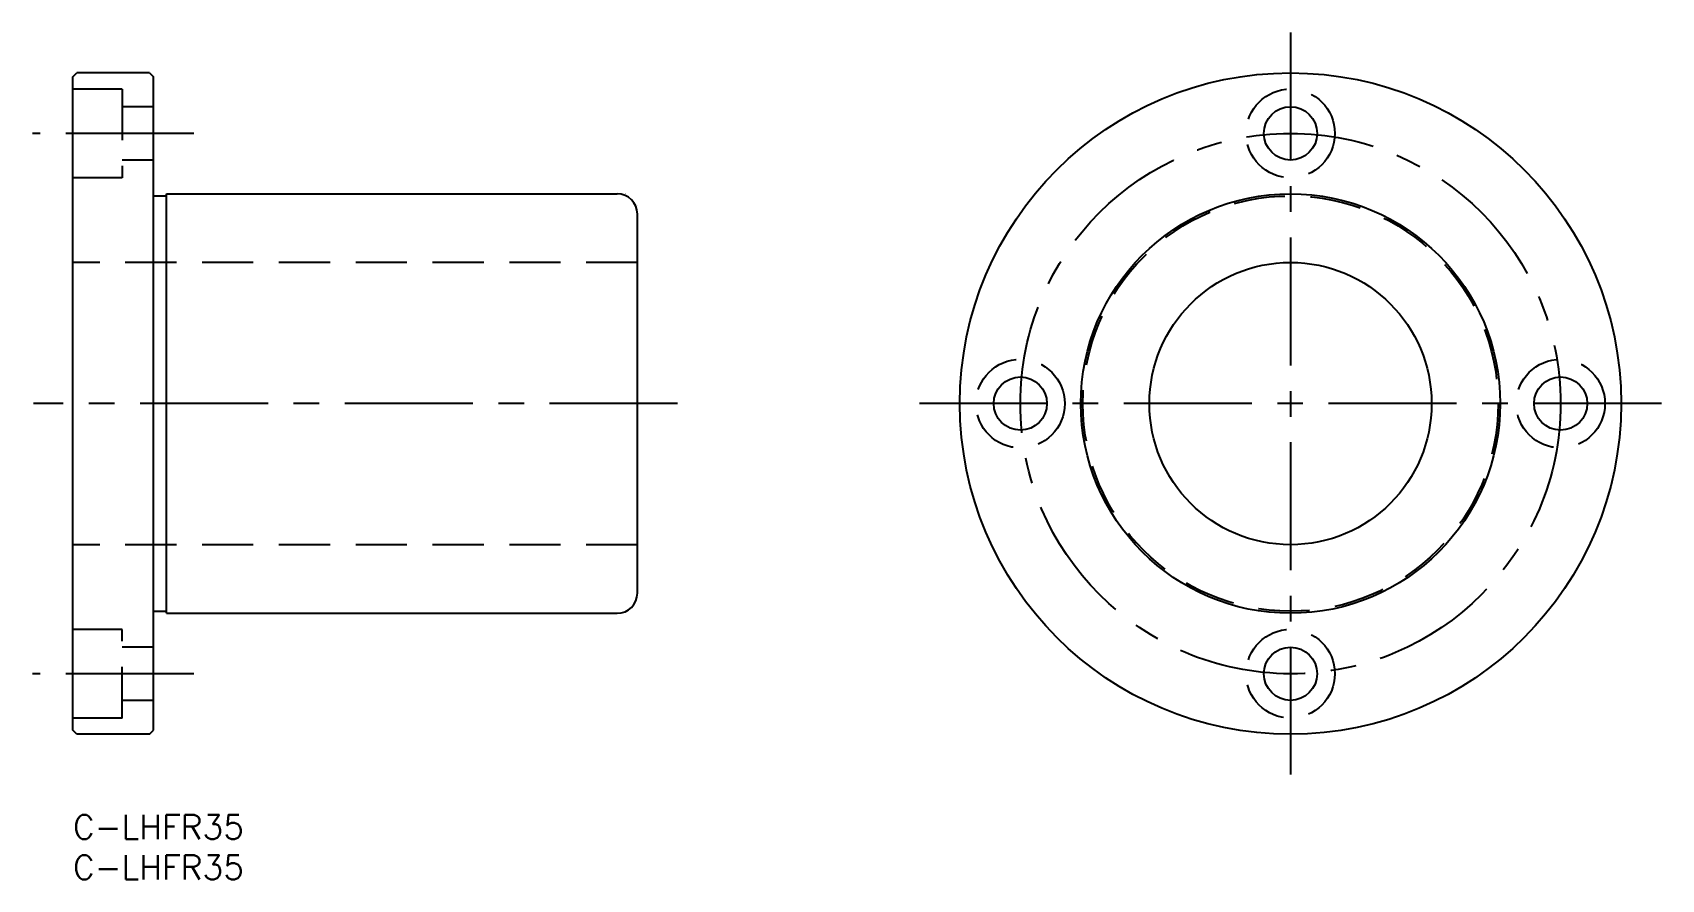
# Model space of a CAD drawing. Extents: x -5 to 197, y -8 to 97.
import ezdxf

# ---------------------------------------------------------------- set-up
doc = ezdxf.new("R2010")
doc.units = 0
doc.header["$LTSCALE"] = 0.5
doc.linetypes.add('CENTER', pattern=[50.8, 31.75, -6.35, 6.35, -6.35])
doc.linetypes.add('DASHED', pattern=[19.05, 12.7, -6.35])
for name, color, linetype in [('MSM_CENTER', 1, 'CENTER'), ('MSM_CONTINUOUS', 7, 'CONTINUOUS'), ('MSM_DASHED', 4, 'DASHED'), ('MSM_PART_NUMBER', 7, 'CONTINUOUS')]:
    doc.layers.add(name, color=color, linetype=linetype)
doc.styles.get("Standard").update_dxf_attribs({"font": 'txt.shx', "height": 3, "bigfont": 'bigfont.shx'})

# ---------------------------------------------------------------- blocks, each defined once
blk = doc.blocks.new('*U24')
at = {"layer": 'MSM_PART_NUMBER'}
blk.add_text('C-LHFR35', height=3, dxfattribs=at).set_placement((0, -3))
blk = doc.blocks.new('*U25')
at = {"layer": 'MSM_PART_NUMBER'}
blk.add_text('C-LHFR35', height=3, dxfattribs=at).set_placement((0, -8))

msp = doc.modelspace()

# ---------------------------------------------------------------- linework, layer by layer
at = {"layer": 'MSM_CENTER'}
for p, q in [((151, 97), (151, 5)), ((15, 84.5), (-5, 84.5)), ((75, 51), (-4.9, 51)), ((197, 51), (105, 51)), ((15, 17.5), (-5, 17.5))]:
    msp.add_line(p, q, dxfattribs=at)
msp.add_circle((151, 51), 33.5, dxfattribs=at)
at = {"layer": 'MSM_CONTINUOUS'}
for p, q in [((0, 91.5), (0.5, 92)), ((0, 10.5), (0, 91.5)), ((9.5, 92), (0.5, 92)), ((9.5, 92), (10, 91.5)), ((10, 10.5), (10, 91.5)), ((11.6, 77), (67.5, 77)), ((11.6, 25), (11.6, 77)), ((10, 76.75), (11.6, 76.75)), ((70, 27.5), (70, 74.5)), ((10, 25.25), (11.6, 25.25)), ((11.6, 25), (67.5, 25)), ((23.125, 25), (23.125, 25)), ((36.25, 25), (36.25, 25)), ((0.5, 10), (0, 10.5)), ((9.5, 10), (10, 10.5)), ((9.5, 10), (0.5, 10))]:
    msp.add_line(p, q, dxfattribs=at)
for centre, radius in [((151, 51), 41), ((151, 84.5), 3.3), ((151, 51), 26), ((151, 51), 17.5), ((117.5, 51), 3.3), ((184.5, 51), 3.3), ((151, 17.5), 3.3)]:
    msp.add_circle(centre, radius, dxfattribs=at)
for centre, radius, start, end in [((67.5, 74.5), 2.5, 0, 90), ((68.5, 75.5), 1.5, 89.88754, 90), ((68.5, 75.5), 1.5, 0, 0.11246), ((67.5, 27.5), 2.5, 270, 0)]:
    msp.add_arc(centre, radius, start, end, dxfattribs=at)
at = {"layer": 'MSM_DASHED'}
for p, q in [((6.1, 90), (0, 90)), ((6.1, 90), (6.1, 79)), ((10, 87.8), (6.1, 87.8)), ((10, 81.2), (6.1, 81.2)), ((6.1, 79), (0, 79)), ((70, 68.5), (0, 68.5)), ((70, 33.5), (0, 33.5)), ((6.1, 23), (0, 23)), ((6.1, 12), (6.1, 23)), ((10, 20.8), (6.1, 20.8)), ((10, 14.2), (6.1, 14.2)), ((6.1, 12), (0, 12))]:
    msp.add_line(p, q, dxfattribs=at)
for centre, radius in [((151, 84.5), 5.5), ((151, 51), 25.75), ((117.5, 51), 5.5), ((184.5, 51), 5.5), ((151, 17.5), 5.5)]:
    msp.add_circle(centre, radius, dxfattribs=at)

# ---------------------------------------------------------------- block references
at = {"layer": 'MSM_CONTINUOUS'}
for name in ['*U24', '*U25']:
    msp.add_blockref(name, (0, 0), dxfattribs=at)

doc.saveas('drawing.dxf')
